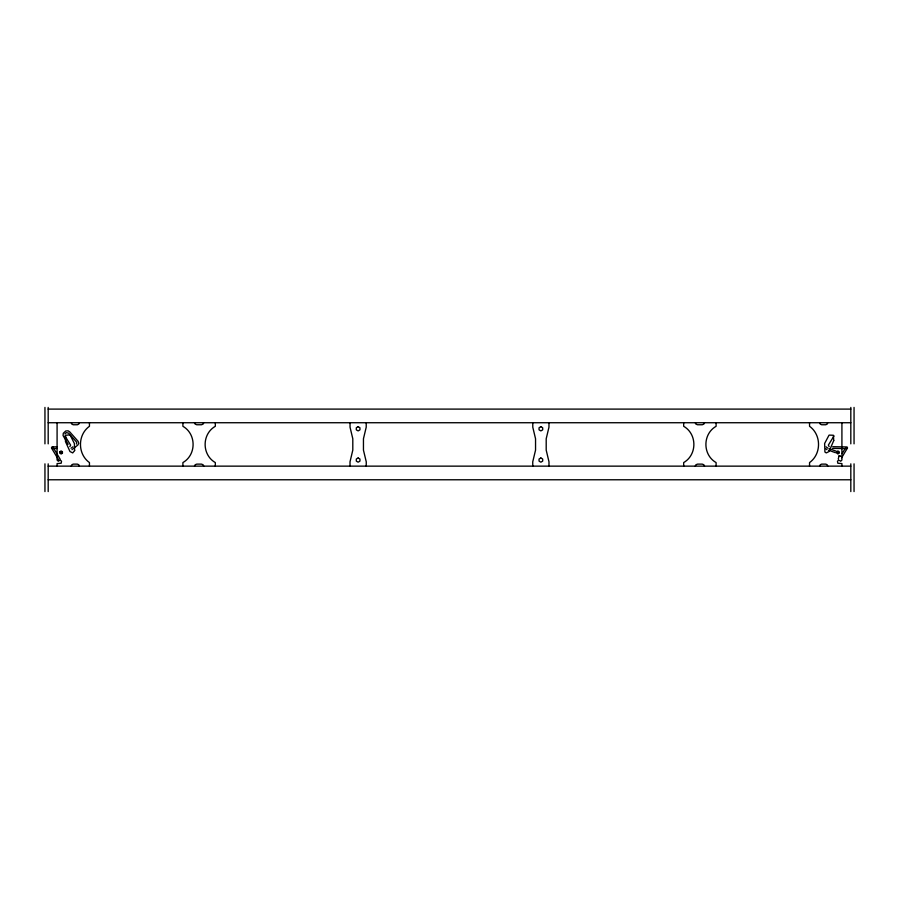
<?xml version="1.0" encoding="UTF-8"?>
<svg xmlns="http://www.w3.org/2000/svg" width="899" height="899" viewBox="0 0 899 899"><rect width="100%" height="100%" fill="white"/><g stroke="black" fill="none" stroke-linecap="round" stroke-linejoin="round"><path stroke-width="1.35" d="M366.219 466.143L366.264 461.861L363.454 450.118L363.454 438.757L366.219 427.182L366.219 422.732M548.963 466.143L548.997 461.861L546.199 450.118L546.199 438.757L548.963 427.182L548.963 422.732M838.261 459.041L839.014 455.917L840.599 456.299L839.014 455.917M79.337 422.732L78.73 424.148L77.314 424.755L73.269 424.755L71.853 424.148L71.246 422.732M71.246 466.143L71.853 464.727L73.269 464.12L77.314 464.12L78.73 464.727L79.337 466.143M827.754 422.732L827.147 424.148L825.731 424.755L821.686 424.755L820.27 424.148L819.663 422.732M819.663 466.143L820.27 464.727L821.686 464.12L825.731 464.12L827.147 464.727L827.754 466.143M203.747 422.732L203.05 424.148L201.432 424.755L196.802 424.755L195.184 424.148L194.487 422.732M194.487 466.143L195.184 464.727L196.802 464.12L201.432 464.12L203.05 464.727L203.747 466.143M704.524 422.732L703.816 424.148L702.198 424.755L697.568 424.755L695.95 424.148L695.253 422.732M695.253 466.143L695.95 464.727L697.568 464.12L702.198 464.12L703.816 464.727L704.524 466.143M76.471 444.027L76.629 442.173L68.65 433.138L66.312 432.621L64.897 433.891M842.251 453.467L844.925 448.983M841.7 457.67L847.532 447.893L847.083 446.949L832.71 446.702M834.036 435.936L828.327 445.151L829.159 446.623M72.886 446.825L71.021 448.241M71.999 449.657L73.257 448.668M73.909 448.129L77.752 445.14L78.752 443.353L78.112 441.33L69.74 431.868L68.122 430.835L65.739 430.992L63.29 433.284L63.065 435.577L68.122 444.286M69.819 446.623L70.65 445.151L64.942 435.936M836.553 451.725L837.846 450.95L839.16 451.68L839.183 453.186L837.89 453.961L836.564 452.478M838.778 460.041L837.463 461.243L837.823 463.232L841.914 463.592L841.914 466.143M52.209 448.612L57.042 448.489M56.929 446.814L51.895 446.949L51.445 447.893L58.615 459.917M48.186 409.101L850.814 409.101M48.186 422.732L850.814 422.732M48.186 466.143L850.814 466.143M48.186 479.774L850.814 479.774M832.508 448.376L846.768 448.612L845.847 448.107M829.271 448.668L836.081 451.141M828.642 450.23L835.474 452.703M827.957 448.241L826.091 446.825M837.756 451.77L838.655 452.309L838.43 453.321L837.385 453.422L836.969 452.467M825.72 448.668L826.979 449.657M60.076 459.063L52.94 447.106L53.131 448.107M839.632 460.502L840.7 461.243L841.914 460.03L841.914 422.732M532.781 466.143L532.736 461.861L535.546 450.118L535.546 438.757L532.781 427.182L532.781 422.732M350.037 466.143L350.003 461.861L352.801 450.118L352.801 438.757L350.037 427.182L350.037 422.732M854.05 407.416L854.05 443.848M854.05 463.85L854.05 491.584M850.814 407.416L850.814 443.848M850.814 463.85L850.814 491.584M809.549 422.732L809.549 426.295C821.517 434.824 821.517 454.051 809.549 462.58L809.549 466.143M716.098 422.732L716.098 426.295C702.512 434.071 702.512 454.804 716.098 462.58L716.098 466.143M683.678 422.732L683.678 426.295C697.264 434.071 697.264 454.804 683.678 462.58L683.678 466.143M215.322 422.732L215.322 426.295C201.736 434.071 201.736 454.804 215.322 462.58L215.322 466.143M182.902 422.732L182.902 426.295C196.488 434.071 196.488 454.804 182.902 462.58L182.902 466.143M89.45 422.732L89.45 426.295C77.483 434.824 77.483 454.051 89.45 462.58L89.45 466.143M57.087 422.732L57.087 460.03L58.3 461.243L60.222 460.041L61.537 461.243L61.177 463.232L57.087 463.592L57.087 466.143M48.186 407.416L48.186 443.848M48.186 463.85L48.186 491.584M44.95 407.416L44.95 443.848M44.95 463.85L44.95 491.584M59.84 451.68L59.817 453.186L61.11 453.961L62.424 453.231L62.447 451.725L61.154 450.95L59.84 451.68M833.744 440.577L829.002 451.545L826.282 452.916L824.922 452.051L824.619 443.488L829.069 435.105L833.384 435.262L833.744 440.577M74.639 450.545L72.718 452.916L69.998 451.545L65.47 441.578L65.616 435.262L69.302 434.914L70.392 435.577L74.381 443.488L74.639 450.545M62.009 452.467L61.593 453.422L60.548 453.321L60.323 452.309L61.222 451.77L62.009 452.467M358.128 426.699L356.307 427.755L356.307 429.857L358.128 430.902L359.948 429.857L359.948 427.755L358.128 426.699M358.128 457.973L356.307 459.018L356.307 461.12L358.128 462.176L359.948 461.12L359.948 459.018L358.128 457.973M540.872 426.699L539.052 427.755L539.052 429.857L540.872 430.902L542.693 429.857L542.693 427.755L540.872 426.699M540.872 457.973L539.052 459.018L539.052 461.12L540.872 462.176L542.693 461.12L542.693 459.018L540.872 457.973"/></g></svg>
